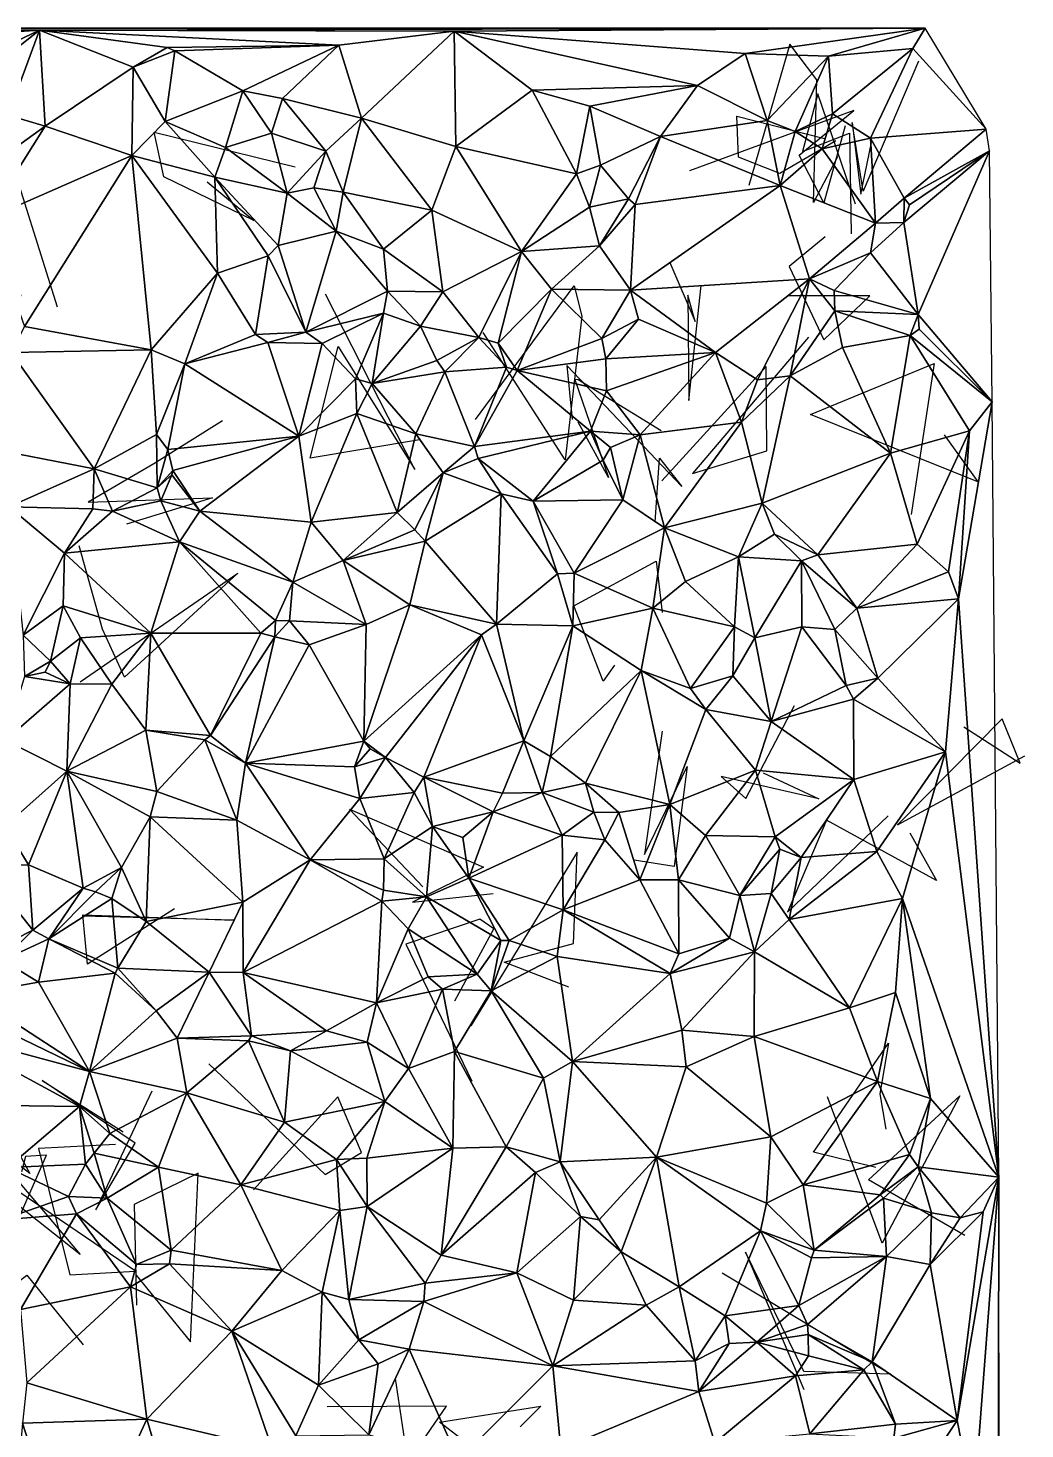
# Model space of a CAD drawing. Header units: metres. Extents: x -15.6 to 15.9, y -15.6 to 15.8.
# Drawn here: x 4.47 to 15.27, y -0.2 to 14.98 of the extents above; entities that cross this region are included whole.
import ezdxf

# ---------------------------------------------------------------- set-up
doc = ezdxf.new("R2010")
doc.units = ezdxf.units.M
doc.layers.add('CRACKS', color=1, linetype='Continuous')
doc.layers.add('STREET_MESH', color=7, linetype='Continuous')

msp = doc.modelspace()

# ---------------------------------------------------------------- linework, layer by layer
at = {"layer": 'CRACKS'}
for points in [[(13.242, 13.589, 0.1), (12.983, 13.094, 0.1), (13.02, 14.423, 0.1), (12.725, 14.808, 0.1), (12.28, 13.276, 0.1)], [(14.121, 14.625, 0.1), (13.519, 13.218, 0.1), (13.402, 13.959, 0.1), (13.496, 13.183, 0.1), (13.611, 13.744, 0.1)], [(13.438, 13.075, 0.1), (13.029, 14.27, 0.1), (12.864, 13.648, 0.1), (13.372, 13.844, 0.1), (13.39, 12.755, 0.1)], [(13.327, 13.924, 0.1), (13.094, 13.089, 0.1), (12.827, 13.606, 0.1), (13.419, 14.09, 0.1), (11.638, 13.438, 0.1)], [(13.226, 13.761, 0.1), (12.617, 13.408, 0.1), (12.169, 13.585, 0.1), (12.152, 14.03, 0.1), (13.102, 13.788, 0.1)], [(6.412, 13.318, 0.1), (6.92, 12.9, 0.1), (5.943, 13.372, 0.1), (5.841, 13.857, 0.1), (7.367, 13.481, 0.1)], [(4.018, 12.083, 0.1), (4.398, 12.084, 0.1), (3.892, 12.861, 0.1), (4.223, 13.769, 0.1), (4.79, 11.964, 0.1)], [(13.11, 12.72, 0.1), (12.719, 12.401, 0.1), (13.095, 11.606, 0.1), (13.594, 12.083, 0.1), (12.706, 12.081, 0.1)], [(11.427, 12.444, 0.1), (11.699, 11.804, 0.1), (11.62, 12.09, 0.1), (11.631, 10.947, 0.1), (11.765, 12.195, 0.1)], [(9.321, 10.741, 0.1), (10.388, 12.19, 0.1), (10.472, 11.862, 0.1), (10.291, 10.305, 0.1), (9.405, 11.683, 0.1)], [(8.714, 10.52, 0.1), (7.531, 10.322, 0.1), (7.834, 11.532, 0.1), (8.665, 10.201, 0.1), (7.696, 12.101, 0.1)], [(12.929, 11.634, 0.1), (11.67, 10.155, 0.1), (12.477, 10.4, 0.1), (12.468, 11.316, 0.1), (11.339, 10.075, 0.1)], [(11.267, 9.628, 0.1), (11.313, 10.321, 0.1), (11.555, 10.014, 0.1), (10.311, 11.326, 0.1), (10.367, 10.741, 0.1)], [(14.398, 10.574, 0.1), (14.762, 10.065, 0.1), (12.95, 10.796, 0.1), (14.289, 11.349, 0.1), (14.041, 9.712, 0.1)], [(11.333, 10.619, 0.1), (10.432, 11.173, 0.1), (10.397, 11.176, 0.1), (10.762, 10.111, 0.1), (10.434, 10.712, 0.1)], [(6.581, 10.726, 0.1), (5.837, 10.261, 0.1), (5.123, 9.846, 0.1), (6.471, 9.893, 0.1), (5.539, 9.606, 0.1)], [(5.039, 7.899, 0.1), (6.747, 9.077, 0.1), (5.519, 7.947, 0.1), (5.28, 8.467, 0.1), (5.028, 9.371, 0.1)], [(10.827, 8.08, 0.1), (10.704, 7.906, 0.1), (10.385, 8.72, 0.1), (11.277, 9.207, 0.1), (11.342, 8.65, 0.1)], [(12.437, 6.91, 0.1), (13.04, 6.631, 0.1), (11.981, 6.873, 0.1), (12.249, 6.634, 0.1), (12.777, 7.642, 0.1)], [(14.61, 7.41, 0.1), (15.222, 7.015, 0.1), (15.025, 7.496, 0.1), (13.893, 6.349, 0.1), (15.273, 7.096, 0.1)], [(11.342, 7.364, 0.1), (11.15, 6.025, 0.1), (11.613, 6.979, 0.1), (11.473, 5.896, 0.1), (11.041, 5.966, 0.1)], [(8.749, 5.677, 0.1), (7.956, 6.517, 0.1), (9.408, 5.89, 0.1), (8.639, 5.509, 0.1), (9.511, 5.603, 0.1)], [(14.026, 6.263, 0.1), (14.316, 5.745, 0.1), (13.124, 6.399, 0.1), (12.701, 5.402, 0.1), (13.792, 6.447, 0.1)], [(10.333, 4.587, 0.1), (9.631, 4.861, 0.1), (10.383, 5.062, 0.1), (10.422, 6.052, 0.1), (9.27, 4.17, 0.1)], [(6.059, 5.439, 0.1), (5.117, 4.839, 0.1), (5.068, 5.374, 0.1), (6.701, 5.315, 0.1), (5.068, 5.359, 0.1)], [(9.096, 4.439, 0.1), (9.52, 5.219, 0.1), (9.368, 5.326, 0.1), (8.566, 5.056, 0.1), (9.281, 3.571, 0.1)], [(13.657, 2.633, 0.1), (12.984, 2.8, 0.1), (13.795, 3.983, 0.1), (13.701, 3.431, 0.1), (13.765, 3.05, 0.1)], [(6.433, 3.758, 0.1), (7.692, 2.558, 0.1), (8.087, 2.797, 0.1), (7.829, 3.4, 0.1), (6.914, 2.393, 0.1)], [(5.814, 3.46, 0.1), (5.207, 2.175, 0.1), (5.634, 2.897, 0.1), (4.625, 3.577, 0.1), (5.504, 3.02, 0.1)], [(4.052, 3.374, 0.1), (4.493, 2.567, 0.1), (3.924, 3.001, 0.1), (5.039, 1.689, 0.1), (3.75, 2.709, 0.1)], [(14.623, 1.895, 0.1), (13.578, 2.5, 0.1), (14.569, 3.41, 0.1), (13.725, 1.812, 0.1), (13.134, 3.4, 0.1)], [(3.553, 2.659, 0.1), (4.044, 1.345, 0.1), (4.672, 2.767, 0.1), (4.444, 2.752, 0.1), (4.401, 2.585, 0.1)], [(5.422, 2.884, 0.1), (4.587, 2.839, 0.1), (4.926, 1.469, 0.1), (5.636, 1.51, 0.1), (4.182, 2.501, 0.1)], [(5.643, 1.468, 0.1), (6.234, 0.745, 0.1), (6.316, 2.571, 0.1), (5.623, 2.234, 0.1), (5.647, 1.142, 0.1)], [(11.993, 1.491, 0.1), (13.821, 0.395, 0.1), (12.878, 0.423, 0.1), (12.246, 1.715, 0.1), (12.879, 0.226, 0.1)], [(4.379, 0.009, 0.1), (3.838, 0.18, 0.1), (3.727, 0.902, 0.1), (4.461, 1.468, 0.1), (5.07, 0.71, 0.1)], [(8.45, 0.345, 0.1), (8.646, -0.954, 0.1), (8.359, -0.895, 0.1), (9.005, 0.048, 0.1), (7.713, 0.038, 0.1)], [(9.569, -1.556, 0.1), (9.213, -0.343, 0.1), (8.931, -0.127, 0.1), (10.028, 0.045, 0.1), (9.803, -0.178, 0.1)]]:
    msp.add_polyline3d(points, dxfattribs=at)
at = {"layer": 'STREET_MESH'}
for points in [[(-6.746, 14.979), (14.192, 14.983), (-10.381, 14.985)], [(14.192, 14.983), (-6.746, 14.979), (4.596, 14.963)], [(-6.746, 14.979), (-3.514, 14.957), (4.596, 14.963)], [(-3.514, 14.957), (2.124, 14.798), (4.596, 14.963)], [(2.124, 14.798), (3.508, 14.441), (4.596, 14.963)], [(3.508, 14.441), (4.007, 14.499), (4.596, 14.963)], [(4.007, 14.499), (4.258, 14.041), (4.596, 14.963)], [(4.258, 14.041), (4.66, 13.922), (4.596, 14.963)], [(9.089, 14.95), (14.192, 14.983), (4.596, 14.963)], [(7.839, 14.799), (9.089, 14.95), (4.596, 14.963)], [(5.98, 14.774), (7.839, 14.799), (4.596, 14.963)], [(5.613, 14.56), (5.98, 14.774), (4.596, 14.963)], [(4.66, 13.922), (5.613, 14.56), (4.596, 14.963)], [(7.839, 14.799), (8.086, 14.008), (9.089, 14.95)], [(8.086, 14.008), (9.106, 13.702), (9.089, 14.95)], [(9.089, 14.95), (12.242, 14.708), (14.192, 14.983)], [(9.935, 14.31), (11.727, 14.36), (9.089, 14.95)], [(11.727, 14.36), (12.242, 14.708), (9.089, 14.95)], [(9.106, 13.702), (9.935, 14.31), (9.089, 14.95)], [(12.242, 14.708), (13.146, 14.681), (14.192, 14.983)], [(13.146, 14.681), (14.059, 14.762), (14.192, 14.983)], [(14.059, 14.762), (14.852, 13.888), (14.192, 14.983)], [(5.613, 14.56), (6.063, 14.738), (5.98, 14.774)], [(5.613, 14.56), (5.957, 13.973), (6.063, 14.738)], [(6.063, 14.738), (5.957, 13.973), (6.8, 14.304)], [(6.063, 14.738), (7.839, 14.799), (5.98, 14.774)], [(7.839, 14.799), (6.063, 14.738), (6.8, 14.304)], [(7.231, 14.221), (7.839, 14.799), (6.8, 14.304)], [(7.231, 14.221), (8.086, 14.008), (7.839, 14.799)], [(13.189, 14.054), (14.059, 14.762), (13.146, 14.681)], [(14.059, 14.762), (13.189, 14.054), (13.601, 13.792)], [(14.059, 14.762), (13.601, 13.792), (14.852, 13.888)], [(12.482, 13.984), (12.242, 14.708), (11.727, 14.36)], [(12.242, 14.708), (12.482, 13.984), (13.146, 14.681)], [(12.482, 13.984), (12.783, 13.863), (13.146, 14.681)], [(12.783, 13.863), (13.189, 14.054), (13.146, 14.681)], [(5.598, 13.604), (5.613, 14.56), (4.66, 13.922)], [(5.957, 13.973), (5.613, 14.56), (5.598, 13.604)], [(5.957, 13.973), (6.613, 13.689), (6.8, 14.304)], [(6.613, 13.689), (7.11, 13.845), (6.8, 14.304)], [(7.11, 13.845), (7.231, 14.221), (6.8, 14.304)], [(9.106, 13.702), (10.416, 13.404), (9.935, 14.31)], [(9.935, 14.31), (10.558, 14.136), (11.727, 14.36)], [(9.935, 14.31), (10.416, 13.404), (10.558, 14.136)], [(10.558, 14.136), (11.323, 13.81), (11.727, 14.36)], [(11.323, 13.81), (12.482, 13.984), (11.727, 14.36)], [(7.231, 14.221), (7.11, 13.845), (7.699, 13.65)], [(8.086, 14.008), (7.231, 14.221), (7.699, 13.65)], [(10.416, 13.404), (10.676, 13.497), (10.558, 14.136)], [(10.676, 13.497), (11.323, 13.81), (10.558, 14.136)], [(4.258, 14.041), (3.899, 13.377), (4.66, 13.922)], [(6.498, 13.368), (5.957, 13.973), (5.598, 13.604)], [(6.498, 13.368), (6.613, 13.689), (5.957, 13.973)], [(7.886, 13.205), (8.086, 14.008), (7.699, 13.65)], [(8.086, 14.008), (7.886, 13.205), (8.848, 13.012)], [(9.106, 13.702), (8.086, 14.008), (8.848, 13.012)], [(12.482, 13.984), (11.323, 13.81), (12.622, 13.279)], [(12.783, 13.863), (12.482, 13.984), (12.622, 13.279)], [(12.783, 13.863), (13.075, 13.677), (13.189, 14.054)], [(13.189, 14.054), (13.075, 13.677), (13.601, 13.792)], [(4.66, 13.922), (3.899, 13.377), (4.021, 12.913)], [(5.598, 13.604), (4.66, 13.922), (4.021, 12.913)], [(6.613, 13.689), (7.281, 13.196), (7.11, 13.845)], [(7.11, 13.845), (7.281, 13.196), (7.699, 13.65)], [(13.075, 13.677), (12.783, 13.863), (12.622, 13.279)], [(13.601, 13.792), (13.965, 13.141), (14.852, 13.888)], [(14.852, 13.888), (13.965, 13.141), (14.89, 13.655)], [(6.613, 13.689), (6.498, 13.368), (7.281, 13.196)], [(9.82, 12.561), (9.106, 13.702), (8.848, 13.012)], [(10.416, 13.404), (9.106, 13.702), (9.82, 12.561)], [(11.323, 13.81), (10.676, 13.497), (10.978, 13.133)], [(11.323, 13.81), (10.978, 13.133), (11.052, 13.071)], [(11.323, 13.81), (11.052, 13.071), (12.622, 13.279)], [(13.653, 12.869), (13.075, 13.677), (12.622, 13.279)], [(13.075, 13.677), (13.653, 12.869), (13.601, 13.792)], [(13.653, 12.869), (13.965, 13.141), (13.601, 13.792)], [(4.434, 11.748), (5.598, 13.604), (4.021, 12.913)], [(5.598, 13.604), (4.434, 11.748), (5.808, 11.495)], [(6.525, 12.327), (5.598, 13.604), (5.808, 11.495)], [(6.498, 13.368), (5.598, 13.604), (6.525, 12.327)], [(7.281, 13.196), (7.569, 13.252), (7.699, 13.65)], [(7.569, 13.252), (7.886, 13.205), (7.699, 13.65)], [(13.96, 12.876), (14.118, 11.881), (14.89, 13.655)], [(14.022, 13.068), (13.96, 12.876), (14.89, 13.655)], [(13.965, 13.141), (14.022, 13.068), (14.89, 13.655)], [(14.118, 11.881), (14.919, 10.934), (14.89, 13.655)], [(6.498, 13.368), (6.525, 12.327), (7.073, 12.517)], [(7.183, 12.627), (6.498, 13.368), (7.073, 12.517)], [(6.498, 13.368), (7.183, 12.627), (7.281, 13.196)], [(10.416, 13.404), (9.82, 12.561), (10.557, 13.044)], [(10.676, 13.497), (10.416, 13.404), (10.557, 13.044)], [(10.978, 13.133), (10.676, 13.497), (10.557, 13.044)], [(7.569, 13.252), (7.281, 13.196), (7.81, 12.782)], [(7.886, 13.205), (7.569, 13.252), (7.81, 12.782)], [(12.622, 13.279), (11.052, 13.071), (11, 12.145)], [(12.938, 12.266), (12.622, 13.279), (11, 12.145)], [(12.938, 12.266), (13.653, 12.869), (12.622, 13.279)], [(7.281, 13.196), (7.183, 12.627), (7.81, 12.782)], [(8.322, 12.587), (7.886, 13.205), (7.81, 12.782)], [(7.886, 13.205), (8.322, 12.587), (8.848, 13.012)], [(10.978, 13.133), (10.557, 13.044), (10.663, 12.625)], [(11.052, 13.071), (10.978, 13.133), (10.663, 12.625)], [(11, 12.145), (11.052, 13.071), (10.663, 12.625)], [(13.653, 12.869), (13.96, 12.876), (13.965, 13.141)], [(13.96, 12.876), (14.022, 13.068), (13.965, 13.141)], [(8.322, 12.587), (8.968, 12.125), (8.848, 13.012)], [(8.968, 12.125), (9.82, 12.561), (8.848, 13.012)], [(10.557, 13.044), (9.82, 12.561), (10.663, 12.625)], [(7.183, 12.627), (7.483, 11.688), (7.81, 12.782)], [(7.483, 11.688), (8.368, 12.132), (7.81, 12.782)], [(8.368, 12.132), (8.322, 12.587), (7.81, 12.782)], [(13.653, 12.869), (12.938, 12.266), (13.601, 12.549)], [(13.96, 12.876), (13.601, 12.549), (14.118, 11.881)], [(13.653, 12.869), (13.601, 12.549), (13.96, 12.876)], [(7.483, 11.688), (7.183, 12.627), (7.073, 12.517)], [(9.82, 12.561), (10.145, 12.155), (10.663, 12.625)], [(10.145, 12.155), (11, 12.145), (10.663, 12.625)], [(6.525, 12.327), (6.938, 11.663), (7.073, 12.517)], [(6.938, 11.663), (7.483, 11.688), (7.073, 12.517)], [(8.368, 12.132), (8.968, 12.125), (8.322, 12.587)], [(8.968, 12.125), (9.357, 11.63), (9.82, 12.561)], [(9.357, 11.63), (9.565, 11.569), (9.82, 12.561)], [(9.565, 11.569), (10.145, 12.155), (9.82, 12.561)], [(12.938, 12.266), (13.208, 12.141), (13.601, 12.549)], [(13.601, 12.549), (13.208, 12.141), (14.118, 11.881)], [(6.172, 11.346), (6.525, 12.327), (5.808, 11.495)], [(6.172, 11.346), (6.938, 11.663), (6.525, 12.327)], [(9.771, 11.273), (10.145, 12.155), (9.565, 11.569)], [(10.145, 12.155), (9.771, 11.273), (10.69, 11.62)], [(10.145, 12.155), (10.69, 11.62), (11, 12.145)], [(12.938, 12.266), (11, 12.145), (11.922, 11.466)], [(12.377, 11.171), (12.938, 12.266), (11.922, 11.466)], [(12.728, 11.213), (12.938, 12.266), (12.377, 11.171)], [(12.938, 12.266), (12.728, 11.213), (13.213, 11.921)], [(13.208, 12.141), (12.938, 12.266), (13.213, 11.921)], [(8.368, 12.132), (7.483, 11.688), (8.322, 11.893)], [(8.726, 11.754), (8.368, 12.132), (8.322, 11.893)], [(8.968, 12.125), (8.368, 12.132), (8.726, 11.754)], [(9.357, 11.63), (8.968, 12.125), (8.726, 11.754)], [(10.69, 11.62), (11.085, 11.829), (11, 12.145)], [(11, 12.145), (11.085, 11.829), (11.922, 11.466)], [(13.208, 12.141), (13.213, 11.921), (14.118, 11.881)], [(7.483, 11.688), (7.659, 11.564), (8.322, 11.893)], [(7.659, 11.564), (8.02, 11.182), (8.322, 11.893)], [(8.02, 11.182), (8.201, 11.13), (8.322, 11.893)], [(8.201, 11.13), (8.726, 11.754), (8.322, 11.893)], [(12.728, 11.213), (13.296, 11.521), (13.213, 11.921)], [(13.213, 11.921), (14.031, 11.653), (14.118, 11.881)], [(13.296, 11.521), (14.031, 11.653), (13.213, 11.921)], [(14.031, 11.653), (14.127, 11.72), (14.118, 11.881)], [(14.127, 11.72), (14.919, 10.934), (14.118, 11.881)], [(4.434, 11.748), (4.29, 11.467), (5.808, 11.495)], [(8.201, 11.13), (8.903, 11.382), (8.726, 11.754)], [(8.903, 11.382), (9.357, 11.63), (8.726, 11.754)], [(11.085, 11.829), (10.69, 11.62), (10.732, 11.4)], [(11.085, 11.829), (10.732, 11.4), (11.922, 11.466)], [(14.127, 11.72), (14.031, 11.653), (14.919, 10.934)], [(6.172, 11.346), (7.069, 11.575), (6.938, 11.663)], [(7.069, 11.575), (6.172, 11.346), (7.408, 10.56)], [(6.938, 11.663), (7.069, 11.575), (7.483, 11.688)], [(7.069, 11.575), (7.659, 11.564), (7.483, 11.688)], [(7.659, 11.564), (7.069, 11.575), (7.408, 10.56)], [(7.659, 11.564), (7.408, 10.56), (8.02, 11.182)], [(8.988, 11.257), (9.357, 11.63), (8.903, 11.382)], [(8.988, 11.257), (9.655, 11.308), (9.357, 11.63)], [(9.357, 11.63), (9.655, 11.308), (9.565, 11.569)], [(9.655, 11.308), (9.771, 11.273), (9.565, 11.569)], [(10.69, 11.62), (9.771, 11.273), (10.732, 11.4)], [(13.815, 10.378), (14.031, 11.653), (13.296, 11.521)], [(14.672, 10.62), (14.031, 11.653), (13.815, 10.378)], [(14.031, 11.653), (14.672, 10.62), (14.919, 10.934)], [(4.29, 11.467), (4.226, 10.394), (5.191, 10.206)], [(5.808, 11.495), (4.29, 11.467), (5.191, 10.206)], [(5.864, 10.58), (5.808, 11.495), (5.191, 10.206)], [(5.864, 10.58), (6.172, 11.346), (5.808, 11.495)], [(9.771, 11.273), (10.74, 11.053), (10.732, 11.4)], [(10.732, 11.4), (10.74, 11.053), (11.922, 11.466)], [(10.74, 11.053), (11.106, 10.577), (11.922, 11.466)], [(11.106, 10.577), (12.203, 10.712), (11.922, 11.466)], [(12.203, 10.712), (12.377, 11.171), (11.922, 11.466)], [(12.728, 11.213), (13.815, 10.378), (13.296, 11.521)], [(6.172, 11.346), (5.864, 10.58), (5.989, 10.415)], [(6.172, 11.346), (5.989, 10.415), (7.408, 10.56)], [(8.201, 11.13), (8.988, 11.257), (8.903, 11.382)], [(8.988, 11.257), (8.201, 11.13), (8.674, 10.586)], [(9.311, 10.449), (8.988, 11.257), (8.674, 10.586)], [(9.655, 11.308), (8.988, 11.257), (9.311, 10.449)], [(9.655, 11.308), (9.311, 10.449), (9.771, 11.273)], [(9.311, 10.449), (10.568, 10.616), (9.771, 11.273)], [(9.771, 11.273), (10.568, 10.616), (10.74, 11.053)], [(7.408, 10.56), (8.035, 10.806), (8.02, 11.182)], [(8.035, 10.806), (8.201, 11.13), (8.02, 11.182)], [(8.201, 11.13), (8.035, 10.806), (8.674, 10.586)], [(12.728, 11.213), (12.377, 11.171), (12.203, 10.712)], [(12.428, 9.833), (12.728, 11.213), (12.203, 10.712)], [(12.728, 11.213), (12.428, 9.833), (13.815, 10.378)], [(10.568, 10.616), (11.106, 10.577), (10.74, 11.053)], [(14.919, 10.934), (14.554, 8.797), (14.989, 2.529)], [(14.919, 10.934), (14.672, 10.62), (14.554, 8.797)], [(7.54, 9.63), (8.035, 10.806), (7.408, 10.56)], [(8.035, 10.806), (7.54, 9.63), (8.472, 9.733)], [(8.674, 10.586), (8.035, 10.806), (8.472, 9.733)], [(11.106, 10.577), (11.367, 9.568), (12.203, 10.712)], [(11.367, 9.568), (12.428, 9.833), (12.203, 10.712)], [(5.873, 10.002), (5.864, 10.58), (5.191, 10.206)], [(5.989, 10.415), (5.864, 10.58), (5.873, 10.002)], [(5.989, 10.415), (6.042, 10.19), (7.408, 10.56)], [(7.408, 10.56), (6.042, 10.19), (6.335, 9.748)], [(7.54, 9.63), (7.408, 10.56), (6.335, 9.748)], [(8.97, 10.162), (8.674, 10.586), (8.472, 9.733)], [(8.97, 10.162), (9.311, 10.449), (8.674, 10.586)], [(10.568, 10.616), (9.311, 10.449), (9.35, 10.319)], [(9.945, 9.858), (10.568, 10.616), (9.35, 10.319)], [(10.705, 10.299), (10.568, 10.616), (9.945, 9.858)], [(10.568, 10.616), (10.782, 10.437), (11.106, 10.577)], [(10.705, 10.299), (10.782, 10.437), (10.568, 10.616)], [(11.106, 10.577), (10.782, 10.437), (10.916, 9.871)], [(11.367, 9.568), (11.106, 10.577), (10.916, 9.871)], [(14.105, 9.39), (14.672, 10.62), (13.815, 10.378)], [(14.444, 9.092), (14.672, 10.62), (14.105, 9.39)], [(14.672, 10.62), (14.444, 9.092), (14.554, 8.797)], [(4.226, 10.394), (4.27, 9.795), (5.191, 10.206)], [(6.042, 10.19), (5.989, 10.415), (5.873, 10.002)], [(9.311, 10.449), (8.97, 10.162), (9.35, 10.319)], [(10.782, 10.437), (10.705, 10.299), (10.916, 9.871)], [(13.815, 10.378), (12.428, 9.833), (13.03, 9.276)], [(14.105, 9.39), (13.815, 10.378), (13.03, 9.276)], [(4.27, 9.795), (5.175, 9.772), (5.191, 10.206)], [(5.175, 9.772), (5.389, 9.747), (5.191, 10.206)], [(5.389, 9.747), (5.873, 10.002), (5.191, 10.206)], [(6.029, 10.142), (6.042, 10.19), (5.873, 10.002)], [(6.042, 10.19), (6.029, 10.142), (6.335, 9.748)], [(8.97, 10.162), (9.599, 9.934), (9.35, 10.319)], [(9.599, 9.934), (9.945, 9.858), (9.35, 10.319)], [(10.916, 9.871), (10.705, 10.299), (9.945, 9.858)], [(6.029, 10.142), (5.873, 10.002), (5.912, 9.861)], [(6.335, 9.748), (6.029, 10.142), (5.912, 9.861)], [(8.664, 9.545), (8.97, 10.162), (8.472, 9.733)], [(8.664, 9.545), (8.777, 9.423), (8.97, 10.162)], [(8.97, 10.162), (8.777, 9.423), (9.599, 9.934)], [(5.873, 10.002), (5.389, 9.747), (5.912, 9.861)], [(8.777, 9.423), (9.549, 8.522), (9.599, 9.934)], [(9.599, 9.934), (9.549, 8.522), (10.208, 9.067)], [(9.945, 9.858), (9.599, 9.934), (10.208, 9.067)], [(10.389, 9.074), (10.916, 9.871), (9.945, 9.858)], [(10.389, 9.074), (11.367, 9.568), (10.916, 9.871)], [(4.419, 8.405), (4.866, 9.291), (4.27, 9.795)], [(4.866, 9.291), (5.175, 9.772), (4.27, 9.795)], [(5.389, 9.747), (5.175, 9.772), (4.866, 9.291)], [(6.114, 9.417), (5.389, 9.747), (4.866, 9.291)], [(5.389, 9.747), (6.114, 9.417), (5.912, 9.861)], [(6.114, 9.417), (6.335, 9.748), (5.912, 9.861)], [(6.335, 9.748), (6.114, 9.417), (7.34, 8.978)], [(7.54, 9.63), (6.335, 9.748), (7.34, 8.978)], [(7.54, 9.63), (7.887, 9.212), (8.472, 9.733)], [(7.887, 9.212), (8.664, 9.545), (8.472, 9.733)], [(10.389, 9.074), (9.945, 9.858), (10.208, 9.067)], [(12.428, 9.833), (11.367, 9.568), (12.171, 9.252)], [(12.559, 9.497), (12.428, 9.833), (12.171, 9.252)], [(12.428, 9.833), (12.559, 9.497), (13.03, 9.276)], [(7.887, 9.212), (7.54, 9.63), (7.34, 8.978)], [(11.367, 9.568), (10.389, 9.074), (11.242, 8.695)], [(11.595, 8.986), (11.367, 9.568), (11.242, 8.695)], [(11.367, 9.568), (11.595, 8.986), (12.171, 9.252)], [(6.114, 9.417), (4.866, 9.291), (5.802, 8.425)], [(6.995, 8.425), (6.114, 9.417), (5.802, 8.425)], [(6.114, 9.417), (7.155, 8.561), (7.34, 8.978)], [(6.995, 8.425), (7.155, 8.561), (6.114, 9.417)], [(8.777, 9.423), (8.664, 9.545), (7.887, 9.212)], [(8.609, 8.731), (8.777, 9.423), (7.887, 9.212)], [(9.549, 8.522), (8.777, 9.423), (8.609, 8.731)], [(12.852, 9.209), (12.559, 9.497), (12.171, 9.252)], [(12.559, 9.497), (12.852, 9.209), (13.03, 9.276)], [(4.866, 9.291), (4.419, 8.405), (4.855, 8.721)], [(5.802, 8.425), (4.866, 9.291), (4.855, 8.721)], [(12.852, 9.209), (13.453, 8.695), (13.03, 9.276)], [(13.453, 8.695), (14.105, 9.39), (13.03, 9.276)], [(14.444, 9.092), (14.105, 9.39), (13.453, 8.695)], [(8.136, 8.521), (7.887, 9.212), (7.34, 8.978)], [(8.136, 8.521), (8.609, 8.731), (7.887, 9.212)], [(11.595, 8.986), (12.128, 8.493), (12.171, 9.252)], [(12.128, 8.493), (12.347, 8.376), (12.171, 9.252)], [(12.347, 8.376), (12.852, 9.209), (12.171, 9.252)], [(12.347, 8.376), (12.855, 8.493), (12.852, 9.209)], [(12.852, 9.209), (13.213, 8.466), (13.453, 8.695)], [(12.855, 8.493), (13.213, 8.466), (12.852, 9.209)], [(7.155, 8.561), (7.307, 8.558), (7.34, 8.978)], [(7.307, 8.558), (8.136, 8.521), (7.34, 8.978)], [(9.549, 8.522), (10.375, 8.504), (10.208, 9.067)], [(10.375, 8.504), (10.389, 9.074), (10.208, 9.067)], [(11.242, 8.695), (10.389, 9.074), (10.375, 8.504)], [(12.128, 8.493), (11.595, 8.986), (11.242, 8.695)], [(14.444, 9.092), (13.453, 8.695), (14.554, 8.797)], [(4.419, 8.405), (4.716, 8.122), (4.855, 8.721)], [(4.716, 8.122), (5.04, 8.375), (4.855, 8.721)], [(5.04, 8.375), (5.802, 8.425), (4.855, 8.721)], [(8.609, 8.731), (8.136, 8.521), (8.112, 7.254)], [(9.386, 8.408), (8.609, 8.731), (8.112, 7.254)], [(9.386, 8.408), (9.549, 8.522), (8.609, 8.731)], [(11.242, 8.695), (10.375, 8.504), (11.117, 8.019)], [(11.651, 7.824), (11.242, 8.695), (11.117, 8.019)], [(11.651, 7.824), (12.128, 8.493), (11.242, 8.695)], [(13.213, 8.466), (13.678, 7.937), (13.453, 8.695)], [(13.453, 8.695), (13.678, 7.937), (14.554, 8.797)], [(13.678, 7.937), (14.413, 7.14), (14.554, 8.797)], [(14.554, 8.797), (14.413, 7.14), (14.989, 2.529)], [(7.147, 8.387), (7.155, 8.561), (6.995, 8.425)], [(7.307, 8.558), (7.155, 8.561), (7.147, 8.387)], [(7.307, 8.558), (7.147, 8.387), (7.518, 8.298)], [(8.136, 8.521), (7.307, 8.558), (7.518, 8.298)], [(8.136, 8.521), (7.518, 8.298), (8.112, 7.254)], [(9.549, 8.522), (9.386, 8.408), (9.845, 7.26)], [(10.375, 8.504), (9.549, 8.522), (9.845, 7.26)], [(10.375, 8.504), (9.845, 7.26), (10.132, 7.09)], [(11.117, 8.019), (10.375, 8.504), (10.132, 7.09)], [(4.419, 8.405), (4.433, 7.955), (4.716, 8.122)], [(5.04, 8.375), (4.716, 8.122), (4.929, 7.876)], [(5.381, 7.872), (5.04, 8.375), (4.929, 7.876)], [(5.04, 8.375), (5.381, 7.872), (5.802, 8.425)], [(5.802, 8.425), (5.381, 7.872), (5.749, 7.375)], [(6.45, 7.316), (5.802, 8.425), (5.749, 7.375)], [(6.45, 7.316), (6.995, 8.425), (5.802, 8.425)], [(6.45, 7.316), (7.147, 8.387), (6.995, 8.425)], [(7.147, 8.387), (6.45, 7.316), (6.829, 7.016)], [(7.147, 8.387), (6.829, 7.016), (7.518, 8.298)], [(8.345, 7.077), (9.386, 8.408), (8.112, 7.254)], [(9.386, 8.408), (8.345, 7.077), (8.762, 6.865)], [(9.386, 8.408), (8.762, 6.865), (9.845, 7.26)], [(12.128, 8.493), (11.651, 7.824), (12.107, 7.963)], [(12.347, 8.376), (12.128, 8.493), (12.107, 7.963)], [(12.347, 8.376), (12.107, 7.963), (12.525, 7.467)], [(12.347, 8.376), (12.525, 7.467), (12.855, 8.493)], [(12.525, 7.467), (13.337, 7.859), (12.855, 8.493)], [(13.337, 7.859), (13.213, 8.466), (12.855, 8.493)], [(13.337, 7.859), (13.678, 7.937), (13.213, 8.466)], [(7.518, 8.298), (6.829, 7.016), (8.112, 7.254)], [(4.433, 7.955), (4.66, 8.002), (4.716, 8.122)], [(4.716, 8.122), (4.66, 8.002), (4.929, 7.876)], [(4.433, 7.955), (4.229, 7.266), (4.929, 7.876)], [(4.66, 8.002), (4.433, 7.955), (4.929, 7.876)], [(10.511, 6.8), (11.117, 8.019), (10.132, 7.09)], [(11.117, 8.019), (10.511, 6.8), (11.427, 6.567)], [(11.816, 7.597), (11.117, 8.019), (11.427, 6.567)], [(11.816, 7.597), (11.651, 7.824), (11.117, 8.019)], [(11.651, 7.824), (11.816, 7.597), (12.107, 7.963)], [(12.107, 7.963), (11.816, 7.597), (12.525, 7.467)], [(13.678, 7.937), (13.337, 7.859), (13.417, 7.709)], [(13.678, 7.937), (13.417, 7.709), (14.413, 7.14)], [(4.229, 7.266), (4.893, 6.931), (4.929, 7.876)], [(4.893, 6.931), (5.381, 7.872), (4.929, 7.876)], [(5.381, 7.872), (4.893, 6.931), (5.749, 7.375)], [(13.417, 7.709), (13.337, 7.859), (12.525, 7.467)], [(12.354, 6.939), (11.816, 7.597), (11.427, 6.567)], [(11.816, 7.597), (12.354, 6.939), (12.525, 7.467)], [(13.417, 7.709), (12.525, 7.467), (13.419, 6.84)], [(13.417, 7.709), (13.419, 6.84), (14.413, 7.14)], [(12.525, 7.467), (12.354, 6.939), (13.419, 6.84)], [(4.893, 6.931), (5.867, 6.709), (5.749, 7.375)], [(5.867, 6.709), (6.387, 7.271), (5.749, 7.375)], [(6.387, 7.271), (6.45, 7.316), (5.749, 7.375)], [(6.45, 7.316), (6.387, 7.271), (6.829, 7.016)], [(4.893, 6.931), (4.229, 7.266), (4.226, 6.335)], [(6.734, 6.4), (6.387, 7.271), (5.867, 6.709)], [(6.387, 7.271), (6.734, 6.4), (6.829, 7.016)], [(6.829, 7.016), (8.01, 6.975), (8.112, 7.254)], [(8.01, 6.975), (8.181, 7.17), (8.112, 7.254)], [(8.345, 7.077), (8.181, 7.17), (8.01, 6.975)], [(8.181, 7.17), (8.345, 7.077), (8.112, 7.254)], [(8.762, 6.865), (9.612, 6.691), (9.845, 7.26)], [(9.612, 6.691), (10.044, 6.698), (9.845, 7.26)], [(9.845, 7.26), (10.044, 6.698), (10.132, 7.09)], [(13.419, 6.84), (13.668, 6.06), (14.413, 7.14)], [(14.413, 7.14), (13.668, 6.06), (13.946, 5.55)], [(14.413, 7.14), (13.946, 5.55), (14.989, 2.529)], [(6.829, 7.016), (6.734, 6.4), (7.531, 5.967)], [(8.069, 6.634), (6.829, 7.016), (7.531, 5.967)], [(8.069, 6.634), (8.01, 6.975), (6.829, 7.016)], [(8.069, 6.634), (8.345, 7.077), (8.01, 6.975)], [(8.655, 6.698), (8.345, 7.077), (8.069, 6.634)], [(8.345, 7.077), (8.655, 6.698), (8.762, 6.865)], [(10.044, 6.698), (10.511, 6.8), (10.132, 7.09)], [(4.478, 5.916), (4.893, 6.931), (4.226, 6.335)], [(4.893, 6.931), (4.478, 5.916), (5.071, 5.663)], [(4.893, 6.931), (5.796, 6.433), (5.867, 6.709)], [(5.484, 5.884), (4.893, 6.931), (5.071, 5.663)], [(5.484, 5.884), (5.796, 6.433), (4.893, 6.931)], [(8.762, 6.865), (8.655, 6.698), (8.854, 6.331)], [(9.513, 6.489), (8.762, 6.865), (8.854, 6.331)], [(9.513, 6.489), (9.612, 6.691), (8.762, 6.865)], [(11.813, 6.231), (12.354, 6.939), (11.427, 6.567)], [(12.354, 6.939), (11.813, 6.231), (12.566, 6.219)], [(13.419, 6.84), (12.354, 6.939), (12.566, 6.219)], [(12.849, 5.995), (13.419, 6.84), (12.566, 6.219)], [(13.668, 6.06), (13.419, 6.84), (12.849, 5.995)], [(5.796, 6.433), (6.734, 6.4), (5.867, 6.709)], [(8.332, 5.98), (8.655, 6.698), (8.069, 6.634)], [(8.655, 6.698), (8.332, 5.98), (8.854, 6.331)], [(10.044, 6.698), (9.513, 6.489), (10.26, 6.236)], [(10.044, 6.698), (9.612, 6.691), (9.513, 6.489)], [(10.044, 6.698), (10.604, 6.486), (10.511, 6.8)], [(10.604, 6.486), (10.044, 6.698), (10.26, 6.236)], [(10.511, 6.8), (10.875, 6.483), (11.427, 6.567)], [(10.604, 6.486), (10.875, 6.483), (10.511, 6.8)], [(8.332, 5.98), (8.069, 6.634), (7.531, 5.967)], [(10.875, 6.483), (11.102, 5.753), (11.427, 6.567)], [(11.102, 5.753), (11.518, 5.75), (11.427, 6.567)], [(11.518, 5.75), (11.813, 6.231), (11.427, 6.567)], [(5.484, 5.884), (5.753, 5.301), (5.796, 6.433)], [(5.753, 5.301), (6.8, 5.509), (5.796, 6.433)], [(5.796, 6.433), (6.8, 5.509), (6.734, 6.4)], [(6.734, 6.4), (6.8, 5.509), (7.531, 5.967)], [(9.185, 6.21), (9.513, 6.489), (8.854, 6.331)], [(9.513, 6.489), (9.185, 6.21), (9.249, 5.771)], [(9.513, 6.489), (9.249, 5.771), (10.26, 6.236)], [(10.721, 6.185), (10.604, 6.486), (10.26, 6.236)], [(10.604, 6.486), (10.721, 6.185), (10.875, 6.483)], [(10.721, 6.185), (11.102, 5.753), (10.875, 6.483)], [(4.478, 5.916), (4.226, 6.335), (3.98, 5.892)], [(8.332, 5.98), (8.789, 5.569), (8.854, 6.331)], [(8.789, 5.569), (9.249, 5.771), (8.854, 6.331)], [(9.249, 5.771), (9.185, 6.21), (8.854, 6.331)], [(10.26, 6.236), (9.249, 5.771), (10.271, 5.426)], [(10.721, 6.185), (10.26, 6.236), (10.271, 5.426)], [(12.185, 5.581), (11.813, 6.231), (11.518, 5.75)], [(11.813, 6.231), (12.185, 5.581), (12.566, 6.219)], [(11.102, 5.753), (10.721, 6.185), (10.271, 5.426)], [(12.185, 5.581), (12.619, 6.085), (12.566, 6.219)], [(12.185, 5.581), (12.523, 5.605), (12.619, 6.085)], [(12.619, 6.085), (12.523, 5.605), (12.849, 5.995)], [(12.619, 6.085), (12.849, 5.995), (12.566, 6.219)], [(6.8, 5.509), (6.802, 4.748), (7.531, 5.967)], [(6.802, 4.748), (8.304, 5.519), (7.531, 5.967)], [(8.324, 5.639), (8.332, 5.98), (7.531, 5.967)], [(8.304, 5.519), (8.324, 5.639), (7.531, 5.967)], [(8.324, 5.639), (8.789, 5.569), (8.332, 5.98)], [(12.849, 5.995), (12.523, 5.605), (12.718, 5.322)], [(13.946, 5.55), (13.668, 6.06), (12.718, 5.322)], [(13.668, 6.06), (12.849, 5.995), (12.718, 5.322)], [(3.954, 4.918), (4.525, 5.205), (3.98, 5.892)], [(4.525, 5.205), (4.478, 5.916), (3.98, 5.892)], [(4.478, 5.916), (4.525, 5.205), (5.071, 5.663)], [(5.202, 5.621), (5.484, 5.884), (5.071, 5.663)], [(5.202, 5.621), (5.382, 5.551), (5.484, 5.884)], [(5.484, 5.884), (5.382, 5.551), (5.753, 5.301)], [(8.789, 5.569), (9.596, 5.096), (9.249, 5.771)], [(9.249, 5.771), (9.686, 5.095), (10.271, 5.426)], [(9.596, 5.096), (9.686, 5.095), (9.249, 5.771)], [(4.525, 5.205), (4.698, 5.111), (5.071, 5.663)], [(4.698, 5.111), (5.202, 5.621), (5.071, 5.663)], [(5.382, 5.551), (5.202, 5.621), (4.698, 5.111)], [(8.324, 5.639), (8.304, 5.519), (8.789, 5.569)], [(11.525, 4.95), (11.102, 5.753), (10.271, 5.426)], [(11.102, 5.753), (11.525, 4.95), (11.518, 5.75)], [(12.072, 5.119), (12.185, 5.581), (11.518, 5.75)], [(11.525, 4.95), (12.072, 5.119), (11.518, 5.75)], [(5.447, 4.794), (5.382, 5.551), (4.698, 5.111)], [(5.382, 5.551), (5.447, 4.794), (5.753, 5.301)], [(6.436, 4.75), (6.8, 5.509), (5.753, 5.301)], [(6.8, 5.509), (6.436, 4.75), (6.802, 4.748)], [(8.249, 4.417), (8.304, 5.519), (6.802, 4.748)], [(8.304, 5.519), (8.249, 4.417), (8.592, 5.222)], [(8.789, 5.569), (8.304, 5.519), (8.592, 5.222)], [(9.34, 4.728), (8.789, 5.569), (8.592, 5.222)], [(8.789, 5.569), (9.34, 4.728), (9.596, 5.096)], [(12.185, 5.581), (12.072, 5.119), (12.344, 4.973)], [(12.523, 5.605), (12.185, 5.581), (12.344, 4.973)], [(12.523, 5.605), (12.344, 4.973), (12.718, 5.322)], [(13.946, 5.55), (12.718, 5.322), (13.372, 4.364)], [(13.871, 4.531), (13.946, 5.55), (13.372, 4.364)], [(13.946, 5.55), (13.871, 4.531), (14.25, 3.382)], [(13.946, 5.55), (14.25, 3.382), (14.989, 2.529)], [(9.686, 5.095), (10.204, 4.919), (10.271, 5.426)], [(10.204, 4.919), (11.429, 4.738), (10.271, 5.426)], [(11.429, 4.738), (11.525, 4.95), (10.271, 5.426)], [(12.718, 5.322), (12.344, 4.973), (13.372, 4.364)], [(4.525, 5.205), (3.954, 4.918), (4.201, 4.882)], [(4.698, 5.111), (4.525, 5.205), (4.201, 4.882)], [(5.447, 4.794), (6.436, 4.75), (5.753, 5.301)], [(8.249, 4.417), (8.809, 4.699), (8.592, 5.222)], [(8.809, 4.699), (9.34, 4.728), (8.592, 5.222)], [(4.585, 4.644), (4.698, 5.111), (4.201, 4.882)], [(4.698, 5.111), (4.585, 4.644), (5.417, 4.741)], [(5.447, 4.794), (4.698, 5.111), (5.417, 4.741)], [(9.34, 4.728), (9.49, 4.547), (9.596, 5.096)], [(9.49, 4.547), (9.686, 5.095), (9.596, 5.096)], [(9.686, 5.095), (9.49, 4.547), (10.204, 4.919)], [(12.072, 5.119), (11.429, 4.738), (12.344, 4.973)], [(12.072, 5.119), (11.525, 4.95), (11.429, 4.738)], [(3.85, 4.511), (4.585, 4.644), (4.201, 4.882)], [(9.49, 4.547), (10.373, 3.782), (10.204, 4.919)], [(10.373, 3.782), (11.429, 4.738), (10.204, 4.919)], [(11.429, 4.738), (11.555, 4.123), (12.344, 4.973)], [(12.344, 4.973), (11.555, 4.123), (12.34, 4.055)], [(12.344, 4.973), (12.34, 4.055), (13.372, 4.364)], [(5.417, 4.741), (4.585, 4.644), (5.138, 3.673)], [(5.417, 4.741), (5.138, 3.673), (5.862, 4.331)], [(5.447, 4.794), (5.417, 4.741), (5.862, 4.331)], [(6.436, 4.75), (5.447, 4.794), (5.862, 4.331)], [(6.089, 4.035), (6.436, 4.75), (5.862, 4.331)], [(6.892, 4.062), (6.436, 4.75), (6.089, 4.035)], [(6.436, 4.75), (6.892, 4.062), (6.802, 4.748)], [(7.707, 4.116), (8.249, 4.417), (6.802, 4.748)], [(6.892, 4.062), (7.707, 4.116), (6.802, 4.748)], [(9.34, 4.728), (8.809, 4.699), (8.963, 4.567)], [(9.49, 4.547), (9.34, 4.728), (8.963, 4.567)], [(10.373, 3.782), (11.555, 4.123), (11.429, 4.738)], [(5.138, 3.673), (4.585, 4.644), (3.85, 4.511)], [(8.809, 4.699), (8.249, 4.417), (8.963, 4.567)], [(8.249, 4.417), (8.595, 3.707), (8.963, 4.567)], [(8.595, 3.707), (9.094, 3.89), (8.963, 4.567)], [(9.094, 3.89), (9.49, 4.547), (8.963, 4.567)], [(3.699, 4.371), (5.138, 3.673), (3.85, 4.511)], [(8.249, 4.417), (7.707, 4.116), (8.146, 3.993)], [(8.595, 3.707), (8.249, 4.417), (8.146, 3.993)], [(9.49, 4.547), (9.094, 3.89), (10.056, 3.602)], [(10.373, 3.782), (9.49, 4.547), (10.056, 3.602)], [(13.677, 3.565), (13.871, 4.531), (13.372, 4.364)], [(13.871, 4.531), (13.677, 3.565), (14.25, 3.382)], [(5.138, 3.673), (3.699, 4.371), (3.539, 4.106)], [(5.138, 3.673), (6.089, 4.035), (5.862, 4.331)], [(12.34, 4.055), (13.677, 3.565), (13.372, 4.364)], [(5.029, 3.296), (3.539, 4.106), (3.388, 3.317)], [(5.029, 3.296), (5.138, 3.673), (3.539, 4.106)], [(7.707, 4.116), (6.892, 4.062), (7.318, 3.898)], [(8.146, 3.993), (7.707, 4.116), (7.318, 3.898)], [(10.373, 3.782), (11.603, 3.724), (11.555, 4.123)], [(11.555, 4.123), (11.603, 3.724), (12.34, 4.055)], [(5.138, 3.673), (6.193, 3.442), (6.089, 4.035)], [(6.861, 4.006), (6.892, 4.062), (6.089, 4.035)], [(6.193, 3.442), (6.861, 4.006), (6.089, 4.035)], [(6.861, 4.006), (6.193, 3.442), (7.253, 3.126)], [(6.892, 4.062), (6.861, 4.006), (7.318, 3.898)], [(6.861, 4.006), (7.253, 3.126), (7.318, 3.898)], [(8.338, 3.348), (8.146, 3.993), (7.318, 3.898)], [(8.338, 3.348), (8.595, 3.707), (8.146, 3.993)], [(11.603, 3.724), (12.52, 2.966), (12.34, 4.055)], [(12.52, 2.966), (13.677, 3.565), (12.34, 4.055)], [(7.253, 3.126), (8.338, 3.348), (7.318, 3.898)], [(9.094, 3.89), (8.595, 3.707), (9.075, 2.845)], [(9.094, 3.89), (9.075, 2.845), (9.654, 2.858)], [(10.056, 3.602), (9.094, 3.89), (9.654, 2.858)], [(5.029, 3.296), (5.36, 3.001), (5.138, 3.673)], [(5.36, 3.001), (6.193, 3.442), (5.138, 3.673)], [(8.595, 3.707), (8.338, 3.348), (9.075, 2.845)], [(10.236, 2.696), (10.373, 3.782), (10.056, 3.602)], [(10.373, 3.782), (10.236, 2.696), (11.282, 2.746)], [(11.603, 3.724), (10.373, 3.782), (11.282, 2.746)], [(12.52, 2.966), (11.603, 3.724), (11.282, 2.746)], [(10.236, 2.696), (10.056, 3.602), (9.654, 2.858)], [(12.871, 2.447), (13.677, 3.565), (12.52, 2.966)], [(13.677, 3.565), (12.871, 2.447), (14.022, 2.776)], [(14.25, 3.382), (13.677, 3.565), (14.022, 2.776)], [(6.193, 3.442), (5.36, 3.001), (5.885, 2.638)], [(6.779, 2.447), (6.193, 3.442), (5.885, 2.638)], [(6.193, 3.442), (6.779, 2.447), (7.253, 3.126)], [(7.815, 2.722), (8.338, 3.348), (7.253, 3.126)], [(8.338, 3.348), (7.815, 2.722), (8.144, 2.736)], [(8.338, 3.348), (8.144, 2.736), (9.075, 2.845)], [(14.118, 2.642), (14.25, 3.382), (14.022, 2.776)], [(14.25, 3.382), (14.118, 2.642), (14.989, 2.529)], [(4.254, 2.633), (5.029, 3.296), (3.388, 3.317)], [(5.097, 2.671), (5.029, 3.296), (4.254, 2.633)], [(5.36, 3.001), (5.029, 3.296), (5.188, 2.789)], [(5.029, 3.296), (5.097, 2.671), (5.188, 2.789)], [(6.779, 2.447), (7.815, 2.722), (7.253, 3.126)], [(5.36, 3.001), (5.188, 2.789), (5.885, 2.638)], [(12.474, 2.247), (12.52, 2.966), (11.282, 2.746)], [(12.474, 2.247), (12.871, 2.447), (12.52, 2.966)], [(5.097, 2.671), (5.331, 2.301), (5.188, 2.789)], [(5.188, 2.789), (5.331, 2.301), (5.885, 2.638)], [(8.144, 2.736), (7.815, 2.722), (8.146, 2.212)], [(8.144, 2.736), (8.146, 2.212), (9.075, 2.845)], [(8.146, 2.212), (8.947, 1.682), (9.075, 2.845)], [(9.075, 2.845), (8.947, 1.682), (9.654, 2.858)], [(8.947, 1.682), (9.971, 2.581), (9.654, 2.858)], [(9.971, 2.581), (10.236, 2.696), (9.654, 2.858)], [(10.236, 2.696), (10.66, 2.067), (11.282, 2.746)], [(10.66, 2.067), (10.9, 1.72), (11.282, 2.746)], [(11.282, 2.746), (10.9, 1.72), (11.528, 1.341)], [(12.408, 1.947), (11.282, 2.746), (11.528, 1.341)], [(12.408, 1.947), (12.474, 2.247), (11.282, 2.746)], [(12.871, 2.447), (13.706, 2.339), (14.022, 2.776)], [(13.706, 2.339), (14.118, 2.642), (14.022, 2.776)], [(4.912, 2.32), (4.254, 2.633), (4.19, 2.066)], [(4.912, 2.32), (5.097, 2.671), (4.254, 2.633)], [(5.097, 2.671), (4.912, 2.32), (5.331, 2.301)], [(5.331, 2.301), (6.024, 1.736), (5.885, 2.638)], [(6.024, 1.736), (6.779, 2.447), (5.885, 2.638)], [(7.815, 2.722), (6.779, 2.447), (7.85, 2.168)], [(8.146, 2.212), (7.815, 2.722), (7.85, 2.168)], [(9.971, 2.581), (10.458, 2.101), (10.236, 2.696)], [(10.458, 2.101), (10.66, 2.067), (10.236, 2.696)], [(13.741, 2.301), (14.118, 2.642), (13.706, 2.339)], [(14.118, 2.642), (13.741, 2.301), (14.26, 2.142)], [(14.118, 2.642), (14.57, 2.087), (14.989, 2.529)], [(14.118, 2.642), (14.26, 2.142), (14.57, 2.087)], [(6.024, 1.736), (7.222, 1.518), (6.779, 2.447)], [(6.779, 2.447), (7.222, 1.518), (7.85, 2.168)], [(9.768, 1.492), (9.971, 2.581), (8.947, 1.682)], [(10.458, 2.101), (9.971, 2.581), (9.768, 1.492)], [(12.871, 2.447), (12.474, 2.247), (12.99, 1.737)], [(13.706, 2.339), (12.871, 2.447), (12.99, 1.737)], [(14.54, -0.107), (14.721, -1.027), (14.989, 2.529)], [(14.82, 2.154), (14.54, -0.107), (14.989, 2.529)], [(14.57, 2.087), (14.82, 2.154), (14.989, 2.529)], [(14.721, -1.027), (14.978, -4.901), (14.989, 2.529)], [(14.989, 2.529), (14.978, -4.901), (14.997, -5.08)], [(4.996, 2.133), (4.912, 2.32), (4.19, 2.066)], [(5.331, 2.301), (4.912, 2.32), (4.996, 2.133)], [(5.647, 1.581), (5.331, 2.301), (4.996, 2.133)], [(5.647, 1.581), (6.024, 1.736), (5.331, 2.301)], [(13.741, 2.301), (13.706, 2.339), (12.99, 1.737)], [(13.773, 1.668), (13.741, 2.301), (12.99, 1.737)], [(14.26, 2.142), (13.741, 2.301), (13.773, 1.668)], [(4.391, 1.093), (4.996, 2.133), (4.19, 2.066)], [(4.391, 1.093), (5.584, 1.341), (4.996, 2.133)], [(5.584, 1.341), (5.647, 1.581), (4.996, 2.133)], [(7.222, 1.518), (7.661, 1.282), (7.85, 2.168)], [(7.661, 1.282), (7.947, 1.202), (7.85, 2.168)], [(7.947, 1.202), (8.146, 2.212), (7.85, 2.168)], [(8.146, 2.212), (7.947, 1.202), (8.775, 1.381)], [(8.146, 2.212), (8.775, 1.381), (8.947, 1.682)], [(12.474, 2.247), (12.408, 1.947), (12.99, 1.737)], [(14.245, 1.581), (14.26, 2.142), (13.773, 1.668)], [(14.245, 1.581), (14.82, 2.154), (14.57, 2.087)], [(14.245, 1.581), (14.54, -0.107), (14.82, 2.154)], [(14.26, 2.142), (14.245, 1.581), (14.57, 2.087)], [(10.458, 2.101), (9.768, 1.492), (10.382, 1.197)], [(10.9, 1.72), (10.458, 2.101), (10.382, 1.197)], [(10.66, 2.067), (10.458, 2.101), (10.9, 1.72)], [(12.025, 1.027), (12.408, 1.947), (11.528, 1.341)], [(12.825, 1.139), (12.408, 1.947), (12.025, 1.027)], [(12.408, 1.947), (12.825, 1.139), (12.961, 1.655)], [(12.408, 1.947), (12.961, 1.655), (12.99, 1.737)], [(5.647, 1.581), (6.005, 1.591), (6.024, 1.736)], [(6.005, 1.591), (7.222, 1.518), (6.024, 1.736)], [(8.775, 1.381), (9.768, 1.492), (8.947, 1.682)], [(11.168, 1.143), (10.9, 1.72), (10.382, 1.197)], [(10.9, 1.72), (11.168, 1.143), (11.528, 1.341)], [(12.961, 1.655), (13.773, 1.668), (12.99, 1.737)], [(6.005, 1.591), (5.584, 1.341), (6.682, 0.859)], [(6.005, 1.591), (5.647, 1.581), (5.584, 1.341)], [(7.222, 1.518), (6.005, 1.591), (6.682, 0.859)], [(12.961, 1.655), (12.825, 1.139), (13.773, 1.668)], [(12.825, 1.139), (12.918, 0.932), (13.773, 1.668)], [(12.918, 0.932), (13.617, 0.527), (13.773, 1.668)], [(13.617, 0.527), (14.245, 1.581), (13.773, 1.668)], [(14.245, 1.581), (13.617, 0.527), (14.54, -0.107)], [(7.661, 1.282), (7.222, 1.518), (6.682, 0.859)], [(8.775, 1.381), (7.947, 1.202), (8.761, 1.182)], [(9.768, 1.492), (8.761, 1.182), (10.16, 0.484)], [(9.768, 1.492), (8.775, 1.381), (8.761, 1.182)], [(10.382, 1.197), (9.768, 1.492), (10.16, 0.484)], [(5.584, 1.341), (4.391, 1.093), (4.461, 0.3)], [(5.761, -0.095), (5.584, 1.341), (4.461, 0.3)], [(5.584, 1.341), (5.761, -0.095), (6.682, 0.859)], [(7.62, 0.273), (7.661, 1.282), (6.682, 0.859)], [(7.62, 0.273), (8.057, 0.767), (7.661, 1.282)], [(8.057, 0.767), (7.947, 1.202), (7.661, 1.282)], [(11.168, 1.143), (11.702, 0.537), (11.528, 1.341)], [(11.702, 0.537), (12.025, 1.027), (11.528, 1.341)], [(7.947, 1.202), (8.057, 0.767), (8.761, 1.182)], [(8.057, 0.767), (8.602, 0.664), (8.761, 1.182)], [(8.761, 1.182), (8.602, 0.664), (10.16, 0.484)], [(11.168, 1.143), (10.382, 1.197), (10.16, 0.484)], [(11.702, 0.537), (11.168, 1.143), (10.16, 0.484)], [(12.369, 0.74), (12.825, 1.139), (12.025, 1.027)], [(12.825, 1.139), (12.369, 0.74), (12.918, 0.932)], [(12.025, 1.027), (11.702, 0.537), (12.068, 0.725)], [(12.369, 0.74), (12.025, 1.027), (12.068, 0.725)], [(12.369, 0.74), (12.924, 0.825), (12.918, 0.932)], [(12.924, 0.825), (13.617, 0.527), (12.918, 0.932)], [(6.682, 0.859), (5.761, -0.095), (7.118, -0.417)], [(7.373, -0.274), (6.682, 0.859), (7.118, -0.417)], [(7.373, -0.274), (7.62, 0.273), (6.682, 0.859)], [(7.62, 0.273), (8.266, 0.505), (8.057, 0.767)], [(8.057, 0.767), (8.266, 0.505), (8.602, 0.664)], [(12.924, 0.825), (12.369, 0.74), (12.927, 0.594)], [(13.617, 0.527), (12.924, 0.825), (13.527, 0.439)], [(12.924, 0.825), (12.927, 0.594), (13.527, 0.439)], [(9.138, -0.537), (8.602, 0.664), (8.165, -0.264)], [(8.602, 0.664), (8.266, 0.505), (8.165, -0.264)], [(8.602, 0.664), (9.138, -0.537), (10.16, 0.484)], [(11.702, 0.537), (11.74, 0.207), (12.068, 0.725)], [(11.74, 0.207), (12.369, 0.74), (12.068, 0.725)], [(12.369, 0.74), (11.74, 0.207), (12.788, 0.374)], [(12.927, 0.594), (12.369, 0.74), (12.788, 0.374)], [(8.266, 0.505), (7.62, 0.273), (8.165, -0.264)], [(9.138, -0.537), (10.244, -0.419), (10.16, 0.484)], [(11.74, 0.207), (11.702, 0.537), (10.16, 0.484)], [(10.244, -0.419), (11.74, 0.207), (10.16, 0.484)], [(12.927, 0.594), (12.788, 0.374), (13.527, 0.439)], [(13.87, -0.147), (13.617, 0.527), (13.527, 0.439)], [(13.617, 0.527), (13.87, -0.147), (14.54, -0.107)], [(12.788, 0.374), (11.74, 0.207), (11.912, -0.351)], [(12.943, -0.254), (12.788, 0.374), (11.912, -0.351)], [(12.788, 0.374), (12.943, -0.254), (13.527, 0.439)], [(12.943, -0.254), (13.87, -0.147), (13.527, 0.439)], [(5.761, -0.095), (4.461, 0.3), (4.411, -0.136)], [(7.62, 0.273), (7.373, -0.274), (8.165, -0.264)], [(11.74, 0.207), (10.244, -0.419), (11.912, -0.351)], [(4.265, -1.849), (4.958, -1.842), (4.411, -0.136)], [(4.958, -1.842), (5.761, -0.095), (4.411, -0.136)], [(5.761, -0.095), (4.958, -1.842), (6.122, -1.314)], [(5.761, -0.095), (6.122, -1.314), (7.118, -0.417)], [(13.851, -0.3), (13.87, -0.147), (12.943, -0.254)], [(13.87, -0.147), (13.851, -0.3), (14.54, -0.107)], [(13.851, -0.3), (14.108, -0.752), (14.54, -0.107)], [(14.54, -0.107), (14.108, -0.752), (14.721, -1.027)]]:
    msp.add_3dface(points, dxfattribs=at)

doc.saveas('drawing.dxf')
